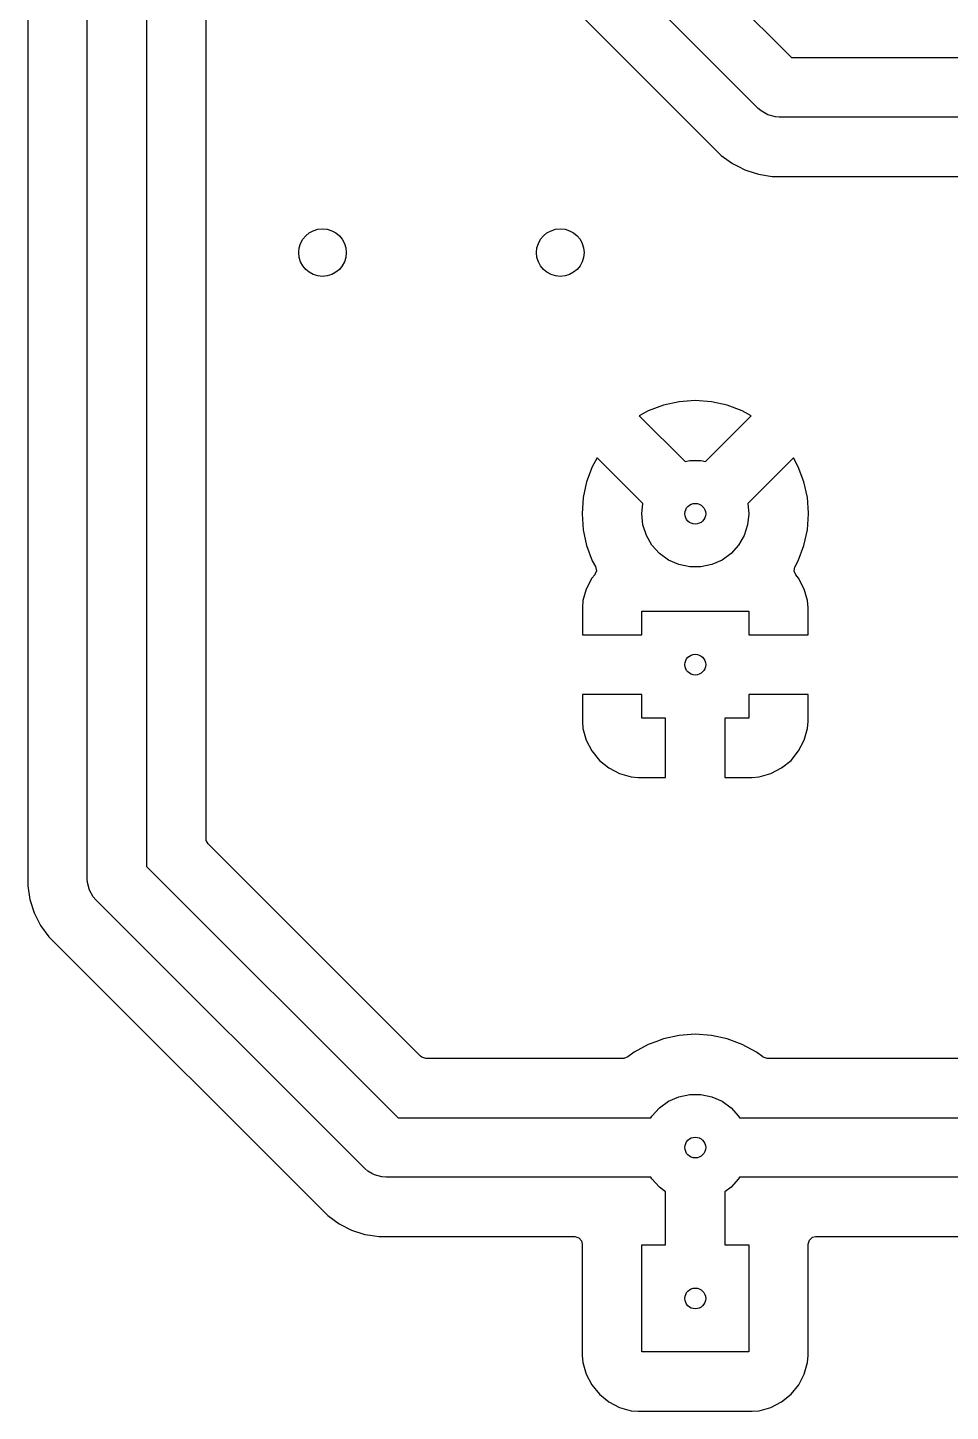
# Model space of a CAD drawing. Extents: x 50 to 210, y -150 to -70.
# Drawn here: x 73.04 to 88.56, y -118.5 to -95.21 of the extents above; entities that cross this region are included whole.
import ezdxf

# ---------------------------------------------------------------- set-up
doc = ezdxf.new("R2010")
doc.units = 0
doc.layers.add('BLACK', color=7, linetype='CONTINUOUS')

msp = doc.modelspace()

# ---------------------------------------------------------------- linework, layer by layer
at = {"layer": 'BLACK', "linetype": 'CONTINUOUS'}
for p, q in [((74.04, -109.54), (74.04, -86.283095)), ((75.04, -86.283095), (75.04, -109.332893)), ((73.0395, -87.564), (73.0395, -109.658097)), ((76.0405, -101.746036), (76.0405, -87.346752)), ((80, -89.828427), (85.890424, -95.718851)), ((85.329764, -96.572405), (79.146447, -90.389087)), ((78.355483, -91.013044), (84.705807, -97.363369)), ((85.890424, -95.718851), (96.218851, -95.718851)), ((85.37892, -96.615512), (85.329764, -96.572405)), ((85.378936, -96.615528), (85.37892, -96.615512)), ((85.491975, -96.680791), (85.378936, -96.615528)), ((85.618054, -96.714574), (85.491975, -96.680791)), ((85.618069, -96.714574), (85.618054, -96.714574)), ((85.683317, -96.718851), (85.618069, -96.714574)), ((96.011745, -96.718851), (85.683317, -96.718851)), ((84.705807, -97.363369), (84.843699, -97.463553)), ((84.843699, -97.463553), (84.896884, -97.502194)), ((84.896884, -97.502194), (84.996308, -97.552853)), ((84.996308, -97.552853), (85.10732, -97.609417)), ((85.10732, -97.609417), (85.107322, -97.609417)), ((85.107322, -97.609417), (85.107325, -97.609419)), ((85.107325, -97.609419), (85.157713, -97.625791)), ((85.157713, -97.625791), (85.331948, -97.682404)), ((85.331948, -97.682404), (85.56522, -97.719351)), ((85.56522, -97.719351), (85.565225, -97.719351)), ((85.565225, -97.719351), (93.212028, -97.719351)), ((83.999902, -101.510537), (83.734345, -101.568305)), ((83.999909, -101.510536), (83.999902, -101.510537)), ((84.270999, -101.491147), (83.999909, -101.510536)), ((84.271001, -101.491147), (84.270999, -101.491147)), ((84.54209, -101.510536), (84.271001, -101.491147)), ((84.542097, -101.510537), (84.54209, -101.510536)), ((84.807654, -101.568305), (84.542097, -101.510537)), ((76.0405, -103.395998), (76.0405, -101.746036)), ((83.479694, -101.663285), (83.328144, -101.746036)), ((83.328144, -101.746036), (83.328144, -101.746037)), ((83.328144, -101.746037), (84.099495, -102.517388)), ((83.479699, -101.663283), (83.479694, -101.663285)), ((83.734345, -101.568305), (83.479699, -101.663283)), ((84.442505, -102.517388), (85.193007, -101.766884)), ((85.062306, -101.663285), (84.807654, -101.568305)), ((85.062311, -101.663287), (85.062306, -101.663285)), ((85.213854, -101.746036), (85.062311, -101.663287)), ((85.193007, -101.766884), (85.213854, -101.746037)), ((85.213854, -101.746037), (85.213854, -101.746036)), ((82.621036, -102.453144), (82.538285, -102.604694)), ((82.621037, -102.453144), (82.621036, -102.453144)), ((83.389345, -103.221452), (82.621037, -102.453144)), ((85.920961, -102.453144), (85.152654, -103.22145)), ((86.003712, -102.604689), (85.920961, -102.453144)), ((82.538283, -102.604699), (82.443305, -102.859345)), ((82.538285, -102.604694), (82.538283, -102.604699)), ((84.099495, -102.517388), (84.176924, -102.50093)), ((84.176924, -102.50093), (84.365076, -102.50093)), ((84.365076, -102.50093), (84.442505, -102.517388)), ((86.003714, -102.604693), (86.003712, -102.604689)), ((86.098694, -102.859345), (86.003714, -102.604693)), ((82.443305, -102.859345), (82.385537, -103.124902)), ((86.156462, -103.124902), (86.098694, -102.859345)), ((82.385536, -103.124909), (82.366147, -103.395998)), ((82.385537, -103.124902), (82.385536, -103.124909)), ((86.156463, -103.124909), (86.156462, -103.124902)), ((86.174709, -103.379998), (86.156463, -103.124909)), ((76.0405, -106.894), (76.0405, -103.395998)), ((82.366147, -103.395998), (82.366147, -103.396001)), ((82.366147, -103.396001), (82.385536, -103.66709)), ((83.371, -103.396), (83.389345, -103.221452)), ((83.390667, -103.583121), (83.371, -103.396)), ((85.171, -103.396), (85.151333, -103.583121)), ((85.152654, -103.22145), (85.171, -103.396)), ((86.156463, -103.66709), (86.175853, -103.396001)), ((86.175853, -103.395998), (86.174709, -103.379998)), ((86.175853, -103.396001), (86.175853, -103.395998)), ((83.448809, -103.762063), (83.390667, -103.583121)), ((85.151333, -103.583121), (85.093191, -103.762063)), ((82.385536, -103.66709), (82.385537, -103.667097)), ((82.385537, -103.667097), (82.443305, -103.932654)), ((83.542885, -103.925007), (83.448809, -103.762063)), ((85.093191, -103.762063), (84.999115, -103.925007)), ((86.098694, -103.932654), (86.156462, -103.667097)), ((86.156462, -103.667097), (86.156463, -103.66709)), ((82.443305, -103.932654), (82.538285, -104.187306)), ((83.668782, -104.06483), (83.542885, -103.925007)), ((83.821, -104.175423), (83.668782, -104.06483)), ((84.873218, -104.06483), (84.721, -104.175423)), ((84.999115, -103.925007), (84.873218, -104.06483)), ((86.003716, -104.187299), (86.098694, -103.932654)), ((82.538285, -104.187306), (82.538287, -104.18731)), ((82.538287, -104.18731), (82.592356, -104.28633)), ((82.592356, -104.28633), (82.607208, -104.354603)), ((83.992885, -104.251951), (83.821, -104.175423)), ((84.176924, -104.29107), (83.992885, -104.251951)), ((84.365076, -104.29107), (84.176924, -104.29107)), ((84.549115, -104.251951), (84.365076, -104.29107)), ((84.721, -104.175423), (84.549115, -104.251951)), ((85.935263, -104.359722), (85.947272, -104.290893)), ((85.947272, -104.290893), (85.949642, -104.286329)), ((85.949642, -104.286329), (86.003716, -104.187299)), ((82.531723, -104.482866), (82.437556, -104.66314)), ((82.579627, -104.424117), (82.531723, -104.482866)), ((82.582791, -104.420068), (82.579627, -104.424117)), ((82.607208, -104.354603), (82.582791, -104.420068)), ((85.962373, -104.424118), (85.935263, -104.359722)), ((86.010277, -104.482866), (85.962373, -104.424118)), ((86.104442, -104.663138), (86.010277, -104.482866)), ((82.437556, -104.66314), (82.381609, -104.858671)), ((86.16039, -104.858671), (86.104442, -104.663138)), ((82.381608, -104.858674), (82.371, -104.977999)), ((82.371, -104.977999), (82.371, -105.436)), ((82.381609, -104.858671), (82.381608, -104.858674)), ((83.371, -105.436), (83.371, -105.036)), ((83.371, -105.036), (85.171, -105.036)), ((85.171, -105.036), (85.171, -105.436)), ((86.160391, -104.858674), (86.16039, -104.858671)), ((86.170999, -104.977999), (86.160391, -104.858674)), ((86.171, -104.978002), (86.170999, -104.977999)), ((86.171, -104.993114), (86.171, -104.978002)), ((86.171, -105.436), (86.171, -104.993114)), ((82.371, -105.436), (83.371, -105.436)), ((85.171, -105.436), (86.171, -105.436)), ((83.371, -106.436), (82.371, -106.436)), ((82.371, -106.436), (82.371, -106.894)), ((83.371, -106.836), (83.371, -106.436)), ((86.171, -106.436), (85.171, -106.436)), ((85.171, -106.436), (85.171, -106.836)), ((86.171, -106.893998), (86.171, -106.436)), ((76.0405, -108.867111), (76.0405, -106.894)), ((82.371, -106.894), (82.381608, -107.013325)), ((83.771, -106.836), (83.371, -106.836)), ((83.771, -107.836), (83.771, -106.836)), ((85.171, -106.836), (84.771, -106.836)), ((84.771, -106.836), (84.771, -107.836)), ((86.160391, -107.013325), (86.170999, -106.894)), ((86.170999, -106.894), (86.171, -106.893998)), ((82.381608, -107.013325), (82.381609, -107.013328)), ((82.381609, -107.013328), (82.437557, -107.208861)), ((86.104442, -107.208861), (86.16039, -107.013328)), ((86.16039, -107.013328), (86.160391, -107.013325)), ((82.437557, -107.208861), (82.531721, -107.389129)), ((86.010278, -107.389129), (86.104442, -107.208861)), ((82.531721, -107.389129), (82.660246, -107.546753)), ((82.660246, -107.546753), (82.81787, -107.675278)), ((85.724129, -107.675278), (85.881753, -107.546753)), ((85.881753, -107.546753), (86.010278, -107.389129)), ((82.81787, -107.675278), (82.998138, -107.769442)), ((82.998138, -107.769442), (83.193671, -107.82539)), ((83.193671, -107.82539), (83.193674, -107.825391)), ((83.193674, -107.825391), (83.312999, -107.835999)), ((85.229, -107.835999), (85.348325, -107.825391)), ((85.348325, -107.825391), (85.348328, -107.82539)), ((85.348328, -107.82539), (85.543861, -107.769442)), ((85.543861, -107.769442), (85.724129, -107.675278)), ((83.312999, -107.835999), (83.313002, -107.836)), ((83.313002, -107.836), (83.771, -107.836)), ((84.771, -107.836), (85.228998, -107.836)), ((85.228998, -107.836), (85.229, -107.835999)), ((76.043334, -108.893469), (76.0405, -108.867111)), ((76.076819, -108.954792), (76.043334, -108.893469)), ((79.649208, -112.527181), (76.076819, -108.954792)), ((75.04, -109.332893), (79.271107, -113.564)), ((73.0395, -109.658097), (73.076446, -109.891368)), ((74.044277, -109.605247), (74.04, -109.54)), ((74.044277, -109.605263), (74.044277, -109.605247)), ((74.07806, -109.731342), (74.044277, -109.605263)), ((73.076446, -109.891368), (73.149433, -110.115996)), ((74.143323, -109.844381), (74.07806, -109.731342)), ((74.143338, -109.844396), (74.143323, -109.844381)), ((74.186447, -109.893553), (74.143338, -109.844396)), ((78.710446, -114.417553), (74.186447, -109.893553)), ((73.149433, -110.115996), (73.256657, -110.326434)), ((73.256657, -110.326434), (73.395483, -110.51751)), ((73.395483, -110.51751), (78.08649, -115.208517)), ((83.734199, -112.235825), (83.606843, -112.283326)), ((83.734202, -112.235824), (83.734199, -112.235825)), ((83.734206, -112.235823), (83.734202, -112.235824)), ((83.999832, -112.17804), (83.734206, -112.235823)), ((83.999839, -112.178039), (83.999832, -112.17804)), ((84.270999, -112.158645), (83.999839, -112.178039)), ((84.271001, -112.158645), (84.270999, -112.158645)), ((84.54216, -112.178039), (84.271001, -112.158645)), ((84.542167, -112.17804), (84.54216, -112.178039)), ((84.807793, -112.235823), (84.542167, -112.17804)), ((84.807794, -112.235823), (84.807793, -112.235823)), ((84.807801, -112.235825), (84.807794, -112.235823)), ((85.01292, -112.31233), (84.807801, -112.235825)), ((83.240884, -112.461114), (83.137153, -112.538767)), ((83.240892, -112.461109), (83.240884, -112.461114)), ((83.47948, -112.33083), (83.240892, -112.461109)), ((83.606843, -112.283326), (83.47948, -112.33083)), ((85.062519, -112.33083), (85.01292, -112.31233)), ((85.301107, -112.461109), (85.062518, -112.33083)), ((85.062518, -112.33083), (85.062519, -112.33083)), ((85.301115, -112.461114), (85.301107, -112.461109)), ((85.404847, -112.538767), (85.301115, -112.461114)), ((79.66985, -112.543815), (79.649208, -112.527181)), ((79.736889, -112.5635), (79.66985, -112.543815)), ((83.062843, -112.5635), (79.736889, -112.5635)), ((83.071689, -112.563184), (83.062843, -112.5635)), ((83.137153, -112.538767), (83.071689, -112.563184)), ((85.412118, -112.543815), (85.404847, -112.538767)), ((85.479157, -112.5635), (85.412118, -112.543815)), ((133.182092, -112.5635), (85.479157, -112.5635)), ((83.992885, -113.208049), (84.176924, -113.16893)), ((84.176924, -113.16893), (84.365076, -113.16893)), ((84.365076, -113.16893), (84.549115, -113.208049)), ((83.542885, -113.534993), (83.668782, -113.39517)), ((83.668782, -113.39517), (83.821, -113.284577)), ((83.821, -113.284577), (83.992885, -113.208049)), ((84.549115, -113.208049), (84.721, -113.284577)), ((84.721, -113.284577), (84.873218, -113.39517)), ((84.873218, -113.39517), (84.999115, -113.534993)), ((79.271107, -113.564), (83.526138, -113.564)), ((83.526138, -113.564), (83.542885, -113.534993)), ((84.999115, -113.534993), (85.015862, -113.564)), ((85.015862, -113.564), (133.064, -113.564)), ((78.75961, -114.460668), (78.710446, -114.417553)), ((78.759619, -114.460677), (78.75961, -114.460668)), ((78.828595, -114.5005), (78.759619, -114.460677)), ((78.872658, -114.52594), (78.828595, -114.5005)), ((78.998737, -114.559723), (78.872658, -114.52594)), ((78.998752, -114.559723), (78.998737, -114.559723)), ((79.064, -114.564), (78.998752, -114.559723)), ((83.526138, -114.564), (79.064, -114.564)), ((83.542885, -114.593007), (83.526138, -114.564)), ((85.015862, -114.564), (84.999115, -114.593007)), ((132.856894, -114.564), (85.015862, -114.564)), ((83.668782, -114.73283), (83.542885, -114.593007)), ((83.771, -114.807095), (83.668782, -114.73283)), ((83.771, -115.704), (83.771, -114.807095)), ((84.873218, -114.73283), (84.771, -114.807095)), ((84.771, -114.807095), (84.771, -115.704)), ((84.999115, -114.593007), (84.873218, -114.73283)), ((78.08649, -115.208517), (78.277566, -115.347343)), ((78.277566, -115.347343), (78.488008, -115.454568)), ((78.488008, -115.454568), (78.712631, -115.527553)), ((78.712631, -115.527553), (78.800109, -115.541408)), ((78.800109, -115.541408), (78.945903, -115.5645)), ((78.945903, -115.5645), (78.945908, -115.5645)), ((78.945908, -115.5645), (79.182092, -115.5645)), ((79.182092, -115.5645), (82.2465, -115.5645)), ((82.2465, -115.5645), (82.313539, -115.584185)), ((82.313539, -115.584185), (82.359294, -115.636989)), ((82.359294, -115.636989), (82.3705, -115.6885)), ((82.3705, -115.6885), (82.3705, -117.562028)), ((83.371, -117.504), (83.371, -115.704)), ((83.371, -115.704), (83.771, -115.704)), ((84.771, -115.704), (85.171, -115.704)), ((85.171, -115.704), (85.171, -117.504)), ((86.171499, -115.688499), (86.191184, -115.621461)), ((86.1715, -117.562037), (86.171499, -115.688499)), ((86.191184, -115.621461), (86.243987, -115.575706)), ((86.243987, -115.575706), (86.295499, -115.5645)), ((86.295499, -115.5645), (132.391111, -115.5645)), ((82.3705, -117.562028), (82.370501, -117.562034)), ((82.370501, -117.562034), (82.381113, -117.681415)), ((85.171, -117.504), (83.371, -117.504)), ((86.160886, -117.681418), (86.1715, -117.562037)), ((82.381113, -117.681415), (82.437089, -117.877045)), ((86.104909, -117.877049), (86.160886, -117.681418)), ((82.437089, -117.877045), (82.43709, -117.877048)), ((82.43709, -117.877048), (82.437091, -117.877049)), ((82.437091, -117.877049), (82.531302, -118.057407)), ((82.531302, -118.057407), (82.531304, -118.057409)), ((82.531304, -118.057409), (82.65989, -118.215109)), ((85.882109, -118.215109), (86.010698, -118.057407)), ((86.010698, -118.057407), (86.104909, -117.877049)), ((82.65989, -118.215109), (82.753803, -118.291684)), ((82.753803, -118.291684), (82.817593, -118.343698)), ((85.724407, -118.343698), (85.882109, -118.215109)), ((82.817593, -118.343698), (82.997951, -118.437909)), ((82.997951, -118.437909), (83.193582, -118.493886)), ((83.193582, -118.493886), (83.312963, -118.5045)), ((83.312963, -118.5045), (85.229036, -118.504499)), ((85.229036, -118.504499), (85.348418, -118.493886)), ((85.348418, -118.493886), (85.544049, -118.437909)), ((85.544049, -118.437909), (85.724407, -118.343698))]:
    msp.add_line(p, q, dxfattribs=at)
at = {"layer": 'BLACK'}
for centre, radius in [((78, -99), 0.4), ((82, -99), 0.4), ((84.271, -103.396), 0.175), ((84.271, -103.396), 0.175), ((84.271, -105.936), 0.175), ((84.271, -105.936), 0.175), ((84.271, -114.064), 0.175), ((84.271, -114.064), 0.175), ((84.271, -116.604), 0.175), ((84.271, -116.604), 0.175)]:
    msp.add_circle(centre, radius, dxfattribs=at)

doc.saveas('drawing.dxf')
